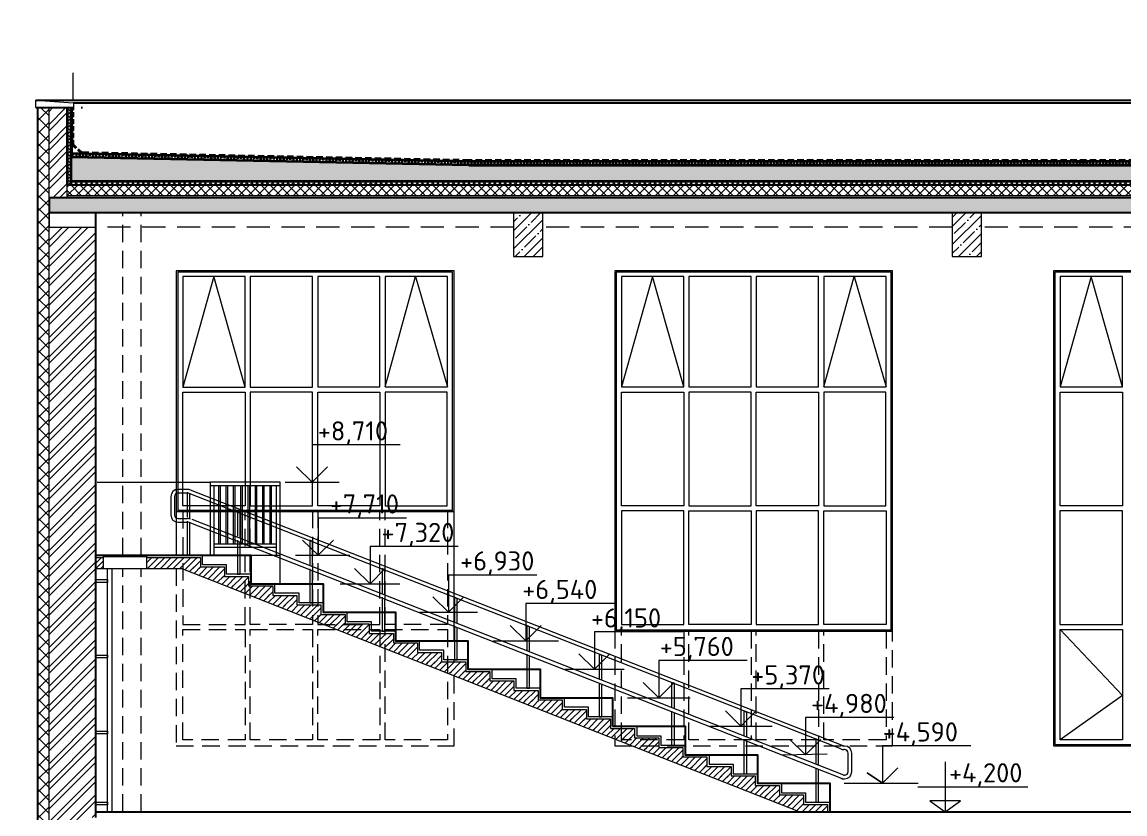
# Model space of a CAD drawing. Header units: millimetres. Extents: x -136099598 to 11807193, y 0 to 779331.
# Drawn here: x 440740 to 455826, y 292723 to 303562 of the extents above; entities that cross this region are included whole.
import ezdxf
from ezdxf import colors
from ezdxf.entities.mleader import LeaderData, LeaderLine
from ezdxf.math import Vec2, Vec3

# ---------------------------------------------------------------- set-up
doc = ezdxf.new("R2010")
doc.units = ezdxf.units.MM
doc.header["$MEASUREMENT"] = 0
for name, pattern in [('ADSK_Штрих_ш3 п1_5', [4.5, 3, -1.5]), ('CONTI', [0]), ('DASHED', [19.05, 12.7, -6.35]), ('HIDDEN2', [4.7625, 3.175, -1.5875])]:
    doc.linetypes.add(name, pattern=pattern)
doc.layers.get('0').update_dxf_attribs({"color": 250, "lineweight": 9})
for name, color, linetype, lineweight in [('24_Фасад_разрез_тонкая', 7, 'Continuous', 9), ('АР_Лестницы', 6, 'Continuous', 15), ('АР_Окна', 4, 'Continuous', 0), ('АР_Отметки', 250, 'Continuous', 15), ('СТЕНЫ кирпич ЛИДЕР', 250, 'Continuous', 15), ('Тонкая линия', 250, 'Continuous', 18), ('Фасад_тонкие', 7, 'Continuous', 5), ('Штриховка', 7, 'Continuous', 5), ('Штриховка в сечении', 7, 'Continuous', 18)]:
    doc.layers.add(name, color=color, linetype=linetype, lineweight=lineweight)
doc.layers.add('PDF _0', color=7, linetype='Continuous')
doc.styles.add('ISOCPEUR', font='isocpeur.ttf', dxfattribs={"width": 0.7})
doc.styles.add('PDF ISOCPEUR', font='isocpeur.ttf')
pattern_1 = [(45, (0, -0.65), (-123.743687, 123.743687), []), (45, (123.74, -0.65), (-123.743687, 123.743687), [218.75, -43.75, 0, -43.75])]

# ---------------------------------------------------------------- blocks, each defined once
blk = doc.blocks.new('_DotSmall')
at = {"color": 0, "linetype": 'ByBlock', "const_width": 0.5}
blk.add_lwpolyline([(-0.0625, 0, 1), (0.0625, 0, 1)], format="xyb", close=True, dxfattribs=at)
blk = doc.blocks.new('A$Cd8d14d9d')
at = {"ltscale": 150}
for p, q in [((0, 682), (0, 0)), ((-372, 341), (1132, 341)), ((-380, 0), (380, 0))]:
    blk.add_line(p, q, dxfattribs=at)
blk.add_lwpolyline([(0, 0), (210, 147), (-210, 147), (0, 0)], dxfattribs=at)
blk = doc.blocks.new('A$Ca056264d')
at = {"ltscale": 150}
for points in [[(19, 503), (19, 840), (-19, 857), (-19, 521)], [(-19, 466), (-19, 0), (19, 0), (19, 448)]]:
    blk.add_lwpolyline(points, dxfattribs=at)

msp = doc.modelspace()

# ---------------------------------------------------------------- hatches: boundary and pattern name
at = {"ltscale": 40, "true_color": 0x383e42}
h = msp.add_hatch(dxfattribs=at)
h.set_pattern_fill('ANSI32', color=250, scale=500, angle=360)
h.set_pattern_definition([(45, (0, -0.65), (-132.58252, 132.58252), []), (45, (88.39, -0.65), (-132.58252, 132.58252), [])])
h.paths.add_polyline_path([(441358.704, 302393.943), (441358.665, 301153.943), (441108.684, 301153.943), (441108.664, 300755.279), (441748.705, 300753.068), (441748.662, 292673.943), (441648.706, 292673.943), (441648.684, 292473.943), (441748.724, 292473.943), (441748.721, 288473.943), (441748.721, 288473.944), (441748.721, 288473.919), (441748.722, 288473.919), (441748.723, 288473.919), (441748.721, 288473.962), (441108.812, 288474.759), (441108.683, 302391.73)])
at = {"ltscale": 100, "transparency": 33554687}
h = msp.add_hatch(dxfattribs=at)
h.set_pattern_fill('ANSI35', color=0, scale=700)
h.set_pattern_definition(pattern_1)
h.paths.add_polyline_path([(489923.683, 301153.943), (441108.624, 301153.9), (441108.745, 300953.986), (453208.806, 300953.857), (453264.72, 300953.943), (489923.683, 300954.006)])
h = msp.add_hatch(dxfattribs=at)
h.set_pattern_fill('ANSI35', color=0, scale=700)
h.set_pattern_definition(pattern_1)
h.paths.add_polyline_path([(447862.992, 300953.964), (447464.377, 300953.921), (447463.879, 300353.986), (447463.819, 300353.943), (447663.684, 300353.943), (447864.726, 300353.943)])
h = msp.add_hatch(dxfattribs=at)
h.set_pattern_fill('ANSI35', color=0, scale=700)
h.set_pattern_definition(pattern_1)
h.paths.add_polyline_path([(453862.992, 300953.964), (453464.377, 300953.921), (453463.879, 300353.986), (453663.684, 300353.943), (453463.819, 300353.943), (453864.726, 300353.943)])
at = {"ltscale": 70, "transparency": 33554687}
h = msp.add_hatch(dxfattribs=at)
h.set_pattern_fill('ANSI31', color=0, scale=400)
h.paths.add_polyline_path([(441848.684, 296233.805), (441848.684, 296083.942), (441748.545, 296083.942), (441748.545, 296233.805)])
at = {"ltscale": 100, "transparency": 33554687}
h = msp.add_hatch(dxfattribs=at)
h.set_pattern_fill('ANSI31', color=0, scale=500)
h.paths.add_polyline_path([(443178.684, 296234.012), (443178.684, 296084.149), (442448.684, 296083.942), (442448.684, 296233.805)])
h = msp.add_hatch(dxfattribs=at)
h.set_pattern_fill('ANSI31', color=0, scale=500)
h.paths.add_polyline_path([(443508.684, 296104.011), (443508.684, 295954.149), (443251.457, 295955.683), (442898.383, 296103.804)])
h = msp.add_hatch(dxfattribs=at)
h.set_pattern_fill('ANSI31', color=0, scale=500)
h.paths.add_polyline_path([(443838.684, 295974.011), (443838.684, 295824.149), (443581.457, 295825.683), (443228.383, 295973.804)])
h = msp.add_hatch(dxfattribs=at)
h.set_pattern_fill('ANSI31', color=0, scale=500)
h.paths.add_polyline_path([(444168.684, 295844.011), (444168.684, 295694.149), (443911.457, 295695.683), (443558.383, 295843.804)])
h = msp.add_hatch(dxfattribs=at)
h.set_pattern_fill('ANSI31', color=0, scale=500)
h.paths.add_polyline_path([(444498.684, 295714.011), (444498.684, 295564.149), (444241.457, 295565.683), (443888.383, 295713.804)])
h = msp.add_hatch(dxfattribs=at)
h.set_pattern_fill('ANSI31', color=0, scale=500)
h.paths.add_polyline_path([(444828.684, 295584.011), (444828.684, 295434.149), (444571.457, 295435.683), (444218.383, 295583.804)])
h = msp.add_hatch(dxfattribs=at)
h.set_pattern_fill('ANSI31', color=0, scale=500)
h.paths.add_polyline_path([(445158.684, 295454.011), (445158.684, 295304.149), (444901.457, 295305.683), (444548.383, 295453.804)])
h = msp.add_hatch(dxfattribs=at)
h.set_pattern_fill('ANSI31', color=0, scale=500)
h.paths.add_polyline_path([(445488.684, 295324.011), (445488.684, 295174.149), (445231.457, 295175.682), (444878.383, 295323.804)])
h = msp.add_hatch(dxfattribs=at)
h.set_pattern_fill('ANSI31', color=0, scale=500)
h.paths.add_polyline_path([(445818.684, 295194.011), (445818.684, 295044.149), (445561.457, 295045.682), (445208.383, 295193.804)])
h = msp.add_hatch(dxfattribs=at)
h.set_pattern_fill('ANSI31', color=0, scale=500)
h.paths.add_polyline_path([(446148.684, 295064.011), (446148.684, 294914.149), (445891.457, 294915.682), (445538.383, 295063.804)])
h = msp.add_hatch(dxfattribs=at)
h.set_pattern_fill('ANSI31', color=0, scale=500)
h.paths.add_polyline_path([(446478.684, 294934.011), (446478.684, 294784.149), (446221.457, 294785.682), (445868.383, 294933.804)])
h = msp.add_hatch(dxfattribs=at)
h.set_pattern_fill('ANSI31', color=0, scale=500)
h.paths.add_polyline_path([(446808.684, 294804.011), (446808.684, 294654.149), (446551.457, 294655.682), (446198.383, 294803.804)])
h = msp.add_hatch(dxfattribs=at)
h.set_pattern_fill('ANSI31', color=0, scale=500)
h.paths.add_polyline_path([(447138.684, 294674.011), (447138.684, 294524.149), (446881.457, 294525.682), (446528.383, 294673.804)])
h = msp.add_hatch(dxfattribs=at)
h.set_pattern_fill('ANSI31', color=0, scale=500)
h.paths.add_polyline_path([(447468.684, 294544.011), (447468.684, 294394.149), (447211.457, 294395.682), (446858.383, 294543.804)])
h = msp.add_hatch(dxfattribs=at)
h.set_pattern_fill('ANSI31', color=0, scale=500)
h.paths.add_polyline_path([(447798.684, 294414.011), (447798.684, 294264.149), (447541.457, 294265.682), (447188.383, 294413.804)])
h = msp.add_hatch(dxfattribs=at)
h.set_pattern_fill('ANSI31', color=0, scale=500)
h.paths.add_polyline_path([(448128.684, 294284.011), (448128.684, 294134.149), (447871.457, 294135.682), (447518.383, 294283.804)])
h = msp.add_hatch(dxfattribs=at)
h.set_pattern_fill('ANSI31', color=0, scale=500)
h.paths.add_polyline_path([(448458.684, 294154.01), (448458.684, 294004.148), (448201.457, 294005.682), (447848.383, 294153.803)])
h = msp.add_hatch(dxfattribs=at)
h.set_pattern_fill('ANSI31', color=0, scale=500)
h.paths.add_polyline_path([(448788.684, 294024.01), (448788.684, 293874.148), (448531.457, 293875.682), (448178.383, 294023.803)])
h = msp.add_hatch(dxfattribs=at)
h.set_pattern_fill('ANSI31', color=0, scale=500)
h.paths.add_polyline_path([(449118.684, 293894.01), (449118.684, 293744.148), (448861.457, 293745.682), (448508.383, 293893.803)])
h = msp.add_hatch(dxfattribs=at)
h.set_pattern_fill('ANSI31', color=0, scale=500)
h.paths.add_polyline_path([(449448.684, 293764.286), (449448.684, 293614.424), (449191.457, 293615.958), (448838.383, 293764.079)])
h = msp.add_hatch(dxfattribs=at)
h.set_pattern_fill('ANSI31', color=0, scale=500)
h.paths.add_polyline_path([(449778.684, 293634.286), (449778.684, 293484.424), (449521.457, 293485.958), (449168.383, 293634.079)])
h = msp.add_hatch(dxfattribs=at)
h.set_pattern_fill('ANSI31', color=0, scale=500)
h.paths.add_polyline_path([(450108.684, 293504.286), (450108.684, 293354.424), (449851.457, 293355.958), (449498.383, 293504.079)])
h = msp.add_hatch(dxfattribs=at)
h.set_pattern_fill('ANSI31', color=0, scale=500)
h.paths.add_polyline_path([(450438.684, 293374.01), (450438.684, 293224.148), (450181.457, 293225.682), (449828.383, 293373.803)])
h = msp.add_hatch(dxfattribs=at)
h.set_pattern_fill('ANSI31', color=0, scale=500)
h.paths.add_polyline_path([(450768.684, 293244.01), (450768.684, 293094.148), (450511.457, 293095.682), (450158.383, 293243.803)])
h = msp.add_hatch(dxfattribs=at)
h.set_pattern_fill('ANSI31', color=0, scale=500)
h.paths.add_polyline_path([(451098.684, 293114.01), (451098.684, 292964.148), (450841.457, 292965.682), (450488.383, 293113.803)])
h = msp.add_hatch(dxfattribs=at)
h.set_pattern_fill('ANSI31', color=0, scale=500)
h.paths.add_polyline_path([(451428.684, 292984.197), (451428.684, 292834.334), (451171.457, 292835.868), (450818.383, 292983.99)])
h = msp.add_hatch(dxfattribs=at)
h.set_pattern_fill('ANSI31', color=0, scale=500)
h.paths.add_polyline_path([(451758.684, 292854.197), (451758.684, 292753.176), (451379.414, 292753.943), (451131.518, 292851.593)])
at = {"layer": 'Штриховка', "transparency": 33554636}
h = msp.add_hatch(dxfattribs=at)
h.set_pattern_fill('ANSI37', color=256, scale=1000)
h.set_pattern_definition([(45, (309188.25, -4385.11), (-88.388348, 88.388348), []), (135, (309188.25, -4385.11), (-88.388348, -88.388348), [])])
h.paths.add_polyline_path([(440958.686, 288852.444), (441108.684, 288852.318), (441108.686, 302393.88), (440958.686, 302394.005)])
h = msp.add_hatch(dxfattribs=at)
h.set_pattern_fill('ANSI37', color=256, scale=500)
h.set_pattern_definition([(45, (-48265.025, -130.99), (-44.194174, 44.194174), []), (135, (-48265.025, -130.99), (-44.194174, -44.194174), [])])
h.paths.add_polyline_path([(441408.684, 302393.943), (441408.726, 301333.992), (441358.726, 301333.992), (441358.684, 302393.943)])
h = msp.add_hatch(dxfattribs=at)
h.set_pattern_fill('ANSI37', color=256, scale=700)
h.set_pattern_definition([(45, (0.06, 29.4), (-61.871843, 61.871843), []), (135, (0.06, 29.4), (-61.871843, -61.871843), [])])
h.paths.add_polyline_path([(489673.71, 301334.045), (441358.665, 301333.953), (441358.703, 301184.028), (453108.87, 301183.9), (453134.993, 301183.985), (489673.71, 301185.037)])
h = msp.add_hatch(dxfattribs=at)
h.set_pattern_fill('ANSI37', color=256, scale=400)
h.set_pattern_definition([(45, (305750.395, 27.087), (-35.355339, 35.355339), []), (135, (305750.395, 27.087), (-35.355339, -35.355339), [])])
h.paths.add_polyline_path([(489623.71, 301385.96), (489623.71, 301334.004), (441408.684, 301333.943), (441408.684, 301386.001)])
at = {"layer": 'Штриховка в сечении', "transparency": 33554636}
h = msp.add_hatch(dxfattribs=at)
h.set_pattern_fill('GRAVEL', color=256, scale=200)
h.set_pattern_definition([(228.0127875, (144, 200), (-1600, -1800), [26.9072, -2663.81761]), (184.9697407, (126, 180), (2400, 200), [46.1736, -4571.18495]), (132.510447, (80, 176), (2000, -2200), [32.5576, -3223.20652]), (267.273689, (2, 126), (200, 4000), [42.0476, -4162.71161]), (292.8336542, (0, 84), (-1000, 2400), [41.231, -4081.874626]), (357.273689, (16, 46), (-4000, 200), [42.0476, -4162.71161]), (37.6942405, (58, 44), (-2600, -2000), [55.6058, -5504.96971]), (72.2553284, (102, 78), (1400, 4400), [52.4976, -5197.2643]), (121.4295656, (118, 128), (-1600, 2600), [42.19, -4176.81462]), (175.2363583, (96, 164), (2200, -200), [48.1664, -2360.152516]), (222.3974378, (48, 168), (-2400, -2200), [62.2896, -6166.675]), (138.814075, (200, 124), (-1400, 1200), [21.2602, -2104.76896]), (171.4692344, (184, 138), (2600, -400), [40.4474, -4004.30228]), (225, (144, 144), (-2e-14, -200), [28.2842, -254.55851]), (203.1985905, (130, 168), (1000, 400), [15.2316, -1507.92302]), (291.8014095, (116, 162), (-200, 600), [21.5406, -1055.49236]), (30.9637565, (124, 142), (600, 400), [34.9858, -1131.20458]), (161.565051, (154, 160), (400, -200), [25.2982, -607.15733]), (16.3895403, (0, 162), (2000, 600), [35.44, -3508.56903]), (70.346176, (34, 172), (-800, -2200), [29.7322, -2943.48155]), (293.1985905, (154, 200), (-400, 1000), [30.463, -1492.69162]), (343.6104597, (166, 172), (-2000, 600), [35.44, -3508.56903]), (339.443955, (0, 38), (-1000, 400), [34.176, -1674.62475]), (294.7751406, (32, 26), (-1000, 2200), [28.6356, -2834.92861]), (66.8014095, (156, 0), (400, 1000), [30.463, -1492.69162]), (17.3540246, (168, 28), (-2600, -800), [33.5262, -3319.08472]), (69.443955, (58, 0), (-400, -1000), [17.088, -1691.71275]), (101.3099325, (144, 0), (-200, 800), [10.198, -1009.6059]), (165.963757, (142, 10), (600, -200), [41.231, -783.390125]), (186.009006, (102, 20), (2000, 200), [38.21, -3782.784635]), (303.690068, (124, 124), (-200, 400), [28.8444, -692.265855]), (353.1572266, (140, 100), (3400, -400), [50.3588, -4985.512525]), (60.945396, (190, 94), (-800, -1400), [20.5912, -2038.53483]), (90, (200, 112), (-200, 200), [12, -188]), (120.2564372, (98, 26), (800, -1400), [27.7848, -2750.704]), (48.0127875, (84, 50), (1600, 1800), [53.8144, -2636.91041]), (0, (120, 90), (200, 200), [52, -148]), (325.3048465, (172, 90), (2000, -1400), [31.6228, -3130.65486]), (254.054604, (198, 72), (-200, -800), [29.1204, -1426.90158]), (207.6459754, (190, 44), (-3800, -2000), [47.413, -4693.894836]), (175.4260787, (148, 22), (-2600, 200), [50.1598, -4965.81468])])
h.paths.add_polyline_path([(477405.595, 301385.954), (489623.71, 301385.954), (489623.71, 301713.459), (477405.595, 301435.954), (469042.133, 301713.464), (465432.376, 301663.464), (461167.494, 301604.388), (446852.788, 301604.388), (441408.684, 301713.464), (441408.684, 301385.954)])

# ---------------------------------------------------------------- linework, layer by layer
at = {"ltscale": 150}
for p, q in [((440958.824, 288852.381), (440958.824, 302393.943)), ((441358.684, 301153.943), (441358.684, 302242.918))]:
    msp.add_line(p, q, dxfattribs=at)
at = {"lineweight": 35, "ltscale": 150}
for p, q in [((441358.684, 302393.943), (441358.684, 301334.045)), ((441408.684, 302393.943), (441408.684, 301334.045)), ((446852.788, 301604.388), (461975.647, 301604.388))]:
    msp.add_line(p, q, dxfattribs=at)
at = {"color": 1, "lineweight": 35, "ltscale": 150}
msp.add_line((446852.788, 301604.388), (441424.563, 301713.464), dxfattribs=at)
at = {"color": 6, "lineweight": 35, "ltscale": 150}
msp.add_line((455151.438, 301654.388), (455315.258, 301654.388), dxfattribs=at)
at = {"ltscale": 100}
for p, q in [((442824.971, 297066.122), (442824.971, 296816.122)), ((443003.146, 297116.122), (442874.971, 297116.122)), ((451939.792, 293612.505), (443023.979, 297111.576)), ((451971.866, 293653.528), (443044.811, 297157.029)), ((442874.971, 296766.122), (443003.146, 296766.122)), ((451982.054, 293253.528), (443066.535, 296752.482)), ((451962.569, 293203.528), (443023.979, 296711.576)), ((451990.545, 293653.412), (451981.458, 293653.412)), ((452090.545, 293303.412), (452090.545, 293553.412)), ((451981.458, 293203.412), (451990.545, 293203.412)), ((451990.545, 293253.412), (451982.348, 293253.412))]:
    msp.add_line(p, q, dxfattribs=at)
at = {"ltscale": 150}
for points in [[(441433.67, 302868.977), (441433.67, 302493.878)], [(441424.562, 302393.943), (441424.562, 301713.464)], [(451636.046, 293387.282), (451636.046, 293732.272), (451598.011, 293749.721), (451598.011, 293404.731)], [(451598.011, 293349.721), (451598.011, 292884.022), (451636.046, 292884.022), (451636.046, 293331.99)]]:
    msp.add_lwpolyline(points, dxfattribs=at)
for points in [[(440948.622, 288283.939), (441108.684, 288293.782), (441108.684, 302393.943), (440948.684, 302393.943)], [(441748.684, 300953.943), (441108.684, 300953.943), (441108.684, 300754.174), (441748.684, 300754.174)], [(441748.684, 295931.468), (441908.592, 295931.468), (441908.592, 295893.325), (441748.684, 295893.325)], [(441748.684, 294897.221), (441908.592, 294897.221), (441908.592, 294859.078), (441748.684, 294859.078)], [(441748.684, 293858.773), (441908.592, 293858.773), (441908.592, 293820.63), (441748.684, 293820.63)], [(441748.684, 292885.178), (441908.592, 292885.178), (441908.592, 292847.035), (441748.684, 292847.035)]]:
    msp.add_lwpolyline(points, close=True, dxfattribs=at)
at = {"linetype": 'ADSK_Штрих_ш3 п1_5', "ltscale": 10}
msp.add_lwpolyline([(489611.379, 301738.452), (477405.726, 301460.963), (469042.375, 301738.47), (461167.32, 301629.388), (446853.039, 301629.388), (441425.064, 301738.459)], dxfattribs=at)
at = {"color": 5, "lineweight": 35, "ltscale": 150}
for points in [[(489610.81, 301763.446), (477405.856, 301485.973), (469042.616, 301763.476), (461167.147, 301654.388), (446853.29, 301654.388), (441425.566, 301763.454)], [(489611.947, 301713.459), (477405.595, 301435.954), (469042.133, 301713.464), (461167.494, 301604.388), (461167.494, 301604.388), (446852.788, 301604.388), (441424.562, 301713.464)]]:
    msp.add_lwpolyline(points, dxfattribs=at)
at = {"color": 250, "lineweight": 35, "ltscale": 150, "true_color": 0x383e42}
msp.add_lwpolyline([(477405.595, 301385.954), (489623.71, 301385.954), (489623.71, 301713.459), (477405.595, 301435.954), (469042.133, 301713.464), (465432.376, 301663.464), (461167.494, 301604.388), (446852.788, 301604.388), (441408.684, 301713.464), (441408.684, 301385.954), (477405.595, 301385.954)], dxfattribs=at)
at = {"ltscale": 100}
for points in [[(447463.819, 300353.943), (447863.55, 300353.943), (447863.55, 300953.943), (447463.819, 300953.943)], [(453463.819, 300353.943), (453863.55, 300353.943), (453863.55, 300953.943), (453463.819, 300953.943)]]:
    msp.add_lwpolyline(points, close=True, dxfattribs=at)
msp.add_lwpolyline([(441765.055, 297263.943), (443318.684, 297263.943)], dxfattribs=at)
for points in [[(443003.146, 297166.122), (442874.971, 297166.122, 0.414213562), (442774.971, 297066.122), (442774.971, 296816.122, 0.414213562), (442874.971, 296716.122), (443003.146, 296716.122)], [(451990.545, 293253.412, 0.414213562), (452040.545, 293303.412), (452040.545, 293553.412, 0.414213562), (451990.545, 293603.412), (451981.458, 293603.412)]]:
    msp.add_lwpolyline(points, format="xyb", dxfattribs=at)
at = {"ltscale": 150, "elevation": -1251.826}
for points in [[(443035.887, 296767.294), (443035.887, 297105.478), (442997.852, 297122.926), (442997.852, 296784.742)], [(442997.852, 296729.732), (442997.852, 296264.033), (443035.887, 296264.033), (443035.887, 296712.001)]]:
    msp.add_lwpolyline(points, dxfattribs=at)
at = {"color": 0, "ltscale": 70, "transparency": 33554687}
msp.add_lwpolyline([(448818.684, 293923.803), (448818.684, 294053.804), (448488.684, 294053.804), (448488.684, 294183.804), (448158.684, 294183.804), (448158.684, 294313.804), (447828.684, 294313.804), (447828.684, 294443.804), (447498.684, 294443.804), (447498.684, 294573.804), (447168.684, 294573.804), (447168.684, 294703.804), (446838.684, 294703.942), (446838.684, 294833.942), (446508.684, 294833.804), (446508.684, 294963.804), (446178.684, 294963.804), (446178.684, 295093.804), (445848.684, 295093.804), (445848.684, 295223.943), (445518.684, 295223.943), (445518.684, 295353.943), (445188.684, 295353.943), (445188.684, 295483.943), (444858.684, 295483.943), (444858.684, 295613.943), (444528.684, 295613.943), (444528.684, 295743.943), (444198.684, 295743.943), (444198.684, 295873.943), (443868.684, 295873.943), (443868.684, 296003.943), (443538.684, 296003.943), (443538.684, 296133.943), (443208.684, 296133.943), (443208.684, 296263.943), (442968.684, 296263.943), (442968.702, 296263.943), (441765.055, 296263.943)], dxfattribs=at)
at = {"ltscale": 150, "elevation": -6756.723}
for points in [[(441848.684, 296083.942), (442448.684, 296083.942), (442448.684, 296264.08), (441848.684, 296264.08)], [(441848.684, 296245.084), (442448.684, 296245.084), (442448.684, 296263.943), (441848.684, 296263.943)]]:
    msp.add_lwpolyline(points, close=True, dxfattribs=at)
msp.add_lwpolyline([(441908.592, 296083.942), (441966.364, 296083.942), (441966.364, 292753.943), (441908.592, 292753.943)], close=True)
at = {"ltscale": 100}
for centre, radius, start, end in [((442874.971, 297066.122), 50, 90, 180), ((443003.146, 297066.122), 100, 65.3764352, 90), ((443003.146, 297066.122), 50, 65.3764352, 90), ((442874.971, 296816.122), 50, 180, 270), ((443003.146, 296666.122), 100, 65.3764352, 90), ((443003.146, 296666.122), 50, 65.3764352, 90), ((451981.458, 293703.412), 100, 245.3764352, 270), ((451981.458, 293703.412), 50, 245.3764352, 270), ((451990.545, 293553.412), 100, 0, 90), ((451990.545, 293303.412), 100, 270, 0), ((451981.458, 293303.412), 100, 245.3764352, 270), ((451991.875, 293303.321), 50, 245.3764352, 270)]:
    msp.add_arc(centre, radius, start, end, dxfattribs=at)
at = {"layer": '24_Фасад_разрез_тонкая', "linetype": 'DASHED', "lineweight": 30, "ltscale": 5}
for points in [[(441548.453, 301769.987), (441431.906, 301874.965), (441431.927, 302391.763)], [(441556.46, 301777.828), (441439.375, 301885.207), (441439.396, 302391.763)]]:
    msp.add_lwpolyline(points, dxfattribs=at)
at = {"layer": '24_Фасад_разрез_тонкая', "linetype": 'DASHED', "lineweight": 30, "ltscale": 7}
for points in [[(489447.782, 301776.744), (477405.945, 301502.979), (469042.78, 301780.48), (461167.03, 301671.388), (446853.461, 301671.388), (441539.991, 301778.159)], [(489438.775, 301768.537), (477405.903, 301494.976), (469042.703, 301772.478), (461167.085, 301663.388), (446853.38, 301663.388), (441548.453, 301769.987)]]:
    msp.add_lwpolyline(points, dxfattribs=at)
at = {"layer": '24_Фасад_разрез_тонкая', "lineweight": 9}
for points in [[(489623.71, 301385.954), (441408.684, 301385.954)], [(441489.469, 301386.001), (441489.433, 301386.001)], [(489673.71, 301185.037), (441358.684, 301184.026)]]:
    msp.add_lwpolyline(points, dxfattribs=at)
at = {"layer": 'PDF _0', "lineweight": 0}
for points, elevation in [([(445914.12, 297773.891), (444708.195, 297773.891), (444708.195, 297263.943), (444494.834, 297472.859), (444708.195, 297263.943), (444917.112, 297472.859)], -959.702), ([(445914.12, 297773.891), (444708.195, 297773.891), (444708.195, 297263.943), (444494.834, 297472.859), (444708.195, 297263.943), (444917.112, 297472.859)], -959.702), ([(445997.267, 296773.92), (444791.342, 296773.92), (444791.342, 296263.972), (444577.981, 296472.888), (444791.342, 296263.972), (445000.259, 296472.888)], -1900), ([(446705.636, 296384.058), (445499.711, 296384.058), (445499.711, 295874.109), (445286.35, 296083.026), (445499.711, 295874.109), (445708.628, 296083.026)], -1900), ([(447780.021, 295993.919), (446574.096, 295993.919), (446574.096, 295483.971), (446360.734, 295692.887), (446574.096, 295483.971), (446783.012, 295692.887)], -1900), ([(448837.208, 295603.919), (447631.283, 295603.919), (447631.283, 295093.971), (447417.921, 295302.887), (447631.283, 295093.971), (447840.199, 295302.887)], -1900), ([(449776.275, 295213.919), (448570.35, 295213.919), (448570.35, 294703.971), (448356.989, 294912.887), (448570.35, 294703.971), (448779.267, 294912.887)], -1900), ([(450656.402, 294823.919), (449450.477, 294823.919), (449450.477, 294313.97), (449237.116, 294522.887), (449450.477, 294313.97), (449659.394, 294522.887)], -1900)]:
    msp.add_lwpolyline(points, dxfattribs=dict(at, elevation=elevation))
for points in [[(451779.178, 294433.89), (450573.253, 294433.89), (450573.253, 293923.941), (450359.892, 294132.858), (450573.253, 293923.941), (450782.17, 294132.858)], [(452663.728, 294043.89), (451457.804, 294043.89), (451457.804, 293533.941), (451244.442, 293742.858), (451457.804, 293533.941), (451666.72, 293742.858)], [(453717.667, 293653.889), (452511.742, 293653.889), (452511.742, 293143.941), (452298.381, 293287.858), (452511.742, 293143.941), (452720.659, 293352.858)]]:
    msp.add_lwpolyline(points, dxfattribs=at)
at = {"layer": 'АР_Лестницы', "color": 18, "linetype": 'HIDDEN2', "ltscale": 75, "true_color": 0x000000}
for p, q in [((442118.684, 296263.943), (442118.684, 300953.943)), ((442368.684, 296263.943), (442368.684, 300953.943)), ((442118.684, 292753.943), (442118.684, 296083.942)), ((442368.684, 292753.943), (442368.684, 296083.942))]:
    msp.add_line(p, q, dxfattribs=at)
at = {"layer": 'АР_Лестницы', "color": 3, "linetype": 'HIDDEN2', "ltscale": 100}
for p, q in [((447463.819, 300754.178), (441748.684, 300754.174)), ((453463.819, 300754.183), (447863.55, 300754.179)), ((459463.819, 300754.188), (453863.55, 300754.183))]:
    msp.add_line(p, q, dxfattribs=at)
at = {"layer": 'АР_Лестницы', "color": 18, "linetype": 'CONTI', "ltscale": 10, "true_color": 0x000000}
for p, q in [((441748.684, 296083.942, -7261.055), (441848.684, 296083.942, -6756.723)), ((442448.684, 296083.942, -6756.723), (442925.856, 296083.942, -1324.199)), ((442925.856, 296083.942, 2028.475), (451379.414, 292753.943, 81.595))]:
    msp.add_line(p, q, dxfattribs=at)
for points in [[(446648.546, 295093.942), (446648.546, 296861.697), (442848.546, 296861.697), (442848.546, 296263.943)], [(446148.684, 294933.804), (446478.684, 294933.804), (446478.684, 294803.804), (446808.684, 294803.941), (446808.684, 294673.941), (447138.684, 294673.804), (447138.684, 294543.804), (447468.684, 294543.804), (447468.684, 294413.804), (447798.684, 294413.804), (447798.684, 294283.804), (448128.684, 294283.804), (448128.684, 294153.803), (448458.684, 294153.803), (448458.684, 294023.803), (448788.684, 294023.803), (448788.684, 293893.803), (449118.684, 293893.803), (449118.684, 293793.803)], [(448818.684, 293923.803), (449148.684, 293923.803), (449148.684, 293793.803), (449478.684, 293794.079), (449478.684, 293664.079), (449808.684, 293664.079), (449808.684, 293534.079), (450138.684, 293533.803), (450138.684, 293403.803), (450468.684, 293403.803), (450468.684, 293273.803), (450798.684, 293274.079), (450798.684, 293144.079), (451128.684, 293143.927), (451128.684, 293013.927), (451458.684, 293013.99), (451458.684, 292883.99), (451788.684, 292884.079), (451788.684, 292754.079), (451788.684, 292754.079), (451788.684, 292754.079)], [(448818.684, 293893.803), (449118.684, 293893.803), (449118.684, 293763.803), (449448.684, 293764.079), (449448.684, 293634.079), (449778.684, 293634.079), (449778.684, 293504.079), (450108.684, 293503.803), (450108.684, 293373.803), (450438.684, 293373.803), (450438.684, 293243.803), (450768.684, 293244.079), (450768.684, 293114.079), (451098.684, 293113.927), (451098.684, 292983.927), (451428.684, 292983.99), (451428.684, 292853.99), (451758.684, 292854.079), (451758.684, 292754.079)]]:
    msp.add_lwpolyline(points, dxfattribs=at)
at = {"layer": 'АР_Лестницы', "color": 18, "linetype": 'HIDDEN2', "ltscale": 75, "true_color": 0x000000}
for points in [[(443791.046, 296871.554), (442937.303, 296870.086), (442937.303, 295314.714), (443791.046, 295316.183)], [(444713.546, 296871.554), (444713.546, 295316.183), (443861.046, 295316.183), (443861.046, 296871.554)], [(444783.546, 296871.554), (444783.546, 295316.183), (445636.046, 295316.183), (445636.046, 296871.554)], [(445706.046, 296871.554), (446558.546, 296871.554), (446558.546, 295316.183), (445706.046, 295316.183)], [(443791.046, 293735.812), (442938.546, 293735.812), (442938.546, 295246.183), (443791.046, 295246.183)], [(443861.046, 295246.183), (444713.546, 295246.183), (444713.546, 293735.812), (443861.046, 293735.812)], [(444783.546, 295246.183), (445636.046, 295246.183), (445636.046, 293735.812), (444783.546, 293735.812)], [(445706.046, 295246.183), (446558.546, 295246.183), (446558.546, 293735.812), (445706.046, 293735.812)]]:
    msp.add_lwpolyline(points, close=True, dxfattribs=at)
at = {"layer": 'АР_Лестницы', "color": 18, "linetype": 'CONTI', "ltscale": 10, "true_color": 0x000000, "elevation": 1900}
for points in [[(441748.684, 296233.805), (441848.684, 296233.805)], [(442448.684, 296233.805), (443178.684, 296233.805), (443178.684, 296103.804), (443508.684, 296103.804), (443508.684, 295973.804), (443838.684, 295973.804), (443838.684, 295843.804), (444168.684, 295843.804), (444168.684, 295713.804), (444498.684, 295713.804), (444498.684, 295583.804), (444828.684, 295583.804), (444828.684, 295453.804), (445158.684, 295453.804), (445158.684, 295323.804), (445488.684, 295323.804), (445488.684, 295193.804), (445818.684, 295193.804), (445818.684, 295063.665), (446148.684, 295063.665), (446148.684, 294934.917)]]:
    msp.add_lwpolyline(points, dxfattribs=at)
at = {"layer": 'АР_Лестницы', "color": 18, "linetype": 'HIDDEN2', "ltscale": 75, "true_color": 0x000000}
for points in [[(442848.546, 296083.942), (442848.546, 293655.954), (446648.546, 293655.954), (446648.546, 294617.512)], [(446648.546, 294803.875), (446648.546, 294833.862)]]:
    msp.add_lwpolyline(points, dxfattribs=at)
at = {"layer": 'АР_Лестницы', "color": 18, "linetype": 'HIDDEN2', "ltscale": 75, "true_color": 0x000000, "elevation": -0.234}
for points in [[(448848.546, 293655.954), (452648.546, 293655.954), (452648.546, 295224.654), (448848.546, 295224.654)], [(449791.046, 293735.954), (448938.546, 293735.954), (448938.546, 295224.654), (449791.046, 295224.654)], [(449861.046, 295224.654), (450713.546, 295224.654), (450713.546, 293735.954), (449861.046, 293735.954)], [(450783.546, 295224.654), (451636.046, 295224.654), (451636.046, 293735.954), (450783.546, 293735.954)], [(451706.046, 295224.654), (452558.546, 295224.654), (452558.546, 293735.954), (451706.046, 293735.954)]]:
    msp.add_lwpolyline(points, close=True, dxfattribs=at)
at = {"layer": 'АР_Окна', "ltscale": 150}
for points in [[(446648.546, 300155.954), (442848.546, 300155.954), (442848.546, 296861.697), (446648.546, 296861.697)], [(446628.546, 300137.439), (442868.546, 300137.439), (442868.546, 296881.697), (446628.546, 296881.697)], [(442938.546, 298566.925), (443791.046, 298566.925), (443791.046, 300077.297), (442938.546, 300077.297)], [(443861.046, 298566.925), (444713.546, 298566.925), (444713.546, 300077.297), (443861.046, 300077.297)], [(444783.546, 298567.068), (445636.046, 298567.068), (445636.046, 300077.439), (444783.546, 300077.439)], [(445706.046, 298567.068), (446558.546, 298567.068), (446558.546, 300077.439), (445706.046, 300077.439)], [(443791.046, 296941.554), (442938.546, 296941.554), (442938.546, 298496.925), (443791.046, 298496.925)], [(444713.546, 296941.554), (444713.546, 298496.925), (443861.046, 298496.925), (443861.046, 296941.554)], [(444783.546, 296941.697), (444783.546, 298497.068), (445636.046, 298497.068), (445636.046, 296941.697)], [(445706.046, 296941.697), (446556.31, 296941.697), (446556.31, 298497.068), (445706.046, 298497.068)]]:
    msp.add_lwpolyline(points, close=True, dxfattribs=at)
for points in [[(443791.046, 298566.925), (443364.796, 300077.297), (442938.546, 298566.925)], [(445706.046, 298567.068), (446122.296, 300077.439), (446558.546, 298567.068)]]:
    msp.add_lwpolyline(points, dxfattribs=at)
at = {"layer": 'АР_Окна', "ltscale": 150, "elevation": -0.234}
for points in [[(452648.546, 300155.954), (448848.546, 300155.954), (448848.546, 295224.654), (452648.546, 295224.654)], [(452628.546, 300137.439), (448868.546, 300137.439), (448868.546, 295244.654), (452628.546, 295244.654)], [(448938.546, 298567.068), (449791.046, 298567.068), (449791.046, 300077.439), (448938.546, 300077.439)], [(449861.046, 298567.068), (450713.546, 298567.068), (450713.546, 300077.439), (449861.046, 300077.439)], [(450783.546, 298567.068), (451636.046, 298567.068), (451636.046, 300077.439), (450783.546, 300077.439)], [(451706.046, 298567.068), (452558.546, 298567.068), (452558.546, 300077.439), (451706.046, 300077.439)], [(458648.546, 300155.954), (454848.546, 300155.954), (454848.546, 293655.954), (458648.546, 293655.954)], [(458628.546, 300137.439), (454868.546, 300137.439), (454868.546, 293675.954), (458628.546, 293675.954)], [(454938.546, 298567.068), (455791.046, 298567.068), (455791.046, 300077.439), (454938.546, 300077.439)], [(449791.046, 296941.697), (448938.546, 296941.697), (448938.546, 298497.068), (449791.046, 298497.068)], [(450713.546, 296941.697), (450713.546, 298497.068), (449861.046, 298497.068), (449861.046, 296941.697)], [(450783.546, 296941.697), (450783.546, 298497.068), (451636.046, 298497.068), (451636.046, 296941.697)], [(451706.046, 296941.697), (452556.31, 296941.697), (452556.31, 298497.068), (451706.046, 298497.068)], [(455791.046, 296941.697), (454938.546, 296941.697), (454938.546, 298497.068), (455791.046, 298497.068)], [(449791.046, 296871.697), (448937.303, 296870.228), (448937.303, 295314.857), (449791.046, 295316.326)], [(450713.546, 296871.697), (450713.546, 295316.326), (449861.046, 295316.326), (449861.046, 296871.697)], [(450783.546, 296871.697), (450783.546, 295316.326), (451636.046, 295316.326), (451636.046, 296871.697)], [(451706.046, 296871.697), (452558.546, 296871.697), (452558.546, 295316.326), (451706.046, 295316.326)], [(455791.046, 296871.697), (454937.303, 296870.228), (454937.303, 295314.857), (455791.046, 295316.326)], [(455791.046, 293735.954), (454938.546, 293735.954), (454938.546, 295246.326), (455791.046, 295246.326)]]:
    msp.add_lwpolyline(points, close=True, dxfattribs=at)
for points in [[(449791.046, 298567.068), (449364.796, 300077.439), (448938.546, 298567.068)], [(449791.046, 298567.068), (449364.796, 300077.439), (448938.546, 298567.068)], [(451706.046, 298567.068), (452122.296, 300077.439), (452558.546, 298567.068)], [(455791.046, 298567.068), (455364.796, 300077.439), (454938.546, 298567.068)], [(454938.546, 295246.326), (455791.046, 294343.658), (454938.546, 293735.954)]]:
    msp.add_lwpolyline(points, dxfattribs=at)
at = {"layer": 'АР_Отметки', "color": 18, "true_color": 0x000000}
for p, q in [((447745.446, 300953.943, -40), (446860.191, 300953.943, -40)), ((444338.609, 297263.943, -959.702), (445077.782, 297263.943, -959.702)), ((444482.132, 296263.972, -1900), (445221.305, 296263.972, -1900)), ((445092.933, 295874.109, -1900), (445906.489, 295874.109, -1900)), ((446177.54, 295483.971, -1900), (446970.652, 295483.971, -1900)), ((447185.141, 295093.971, -1900), (448077.424, 295093.971, -1900)), ((448163.276, 294703.971, -1900), (448977.424, 294703.971, -1900)), ((449023.53, 294313.97, -1900), (449877.424, 294313.97, -1900)), ((450146.744, 293923.941), (450999.762, 293923.941)), ((451134.833, 293533.941), (451750.971, 293544.712)), ((451984.538, 293143.941), (452996.27, 293143.941))]:
    msp.add_line(p, q, dxfattribs=at)
at = {"layer": 'СТЕНЫ кирпич ЛИДЕР', "lineweight": 25, "ltscale": 100}
for p, q in [((440928.532, 302493.878), (490103.838, 302493.878)), ((440928.532, 302393.943), (441447.108, 302393.943)), ((441439.753, 302454.734), (489262.316, 302454.734)), ((441550.605, 302393.943), (441567.24, 302393.943)), ((441358.684, 301334.045), (489673.71, 301334.045)), ((441748.684, 300953.943), (465843.563, 300953.943)), ((441748.684, 292753.943), (465463.686, 292752.989))]:
    msp.add_line(p, q, dxfattribs=at)
msp.add_lwpolyline([(441108.684, 300953.943), (489923.683, 300954.006), (489923.683, 301153.943), (441108.684, 301153.943)], close=True, dxfattribs=at)
for points in [[(441748.683, 292673.943), (441748.684, 300953.943)], [(448818.684, 293923.941), (449808.684, 293923.941), (449808.684, 293534.079), (450798.684, 293533.941), (450798.684, 293144.079), (451788.684, 293143.941), (451788.684, 292754.079)]]:
    msp.add_lwpolyline(points, dxfattribs=at)
at = {"layer": 'СТЕНЫ кирпич ЛИДЕР', "lineweight": 25, "ltscale": 100, "elevation": -1900}
msp.add_lwpolyline([(441748.684, 296264.08), (442968.684, 296264.08), (442968.684, 296264.08), (443868.684, 296264.08), (443868.684, 295874.08), (444858.684, 295874.08), (444858.684, 295484.08), (445848.684, 295483.942), (445848.684, 295093.942), (446838.684, 295093.942), (446838.684, 294703.942), (447828.684, 294703.942), (447828.684, 294313.941), (448818.684, 294313.941), (448818.684, 293923.941)], dxfattribs=at)
at = {"layer": 'Тонкая линия', "ltscale": 100}
for p, q in [((444268.684, 297263.943), (443318.684, 297263.943)), ((443318.684, 296263.943, -1557.377), (443318.684, 297263.943)), ((444268.684, 297213.943), (443318.684, 297213.943)), ((443368.684, 296263.943, -1557.377), (443368.684, 297213.943)), ((444218.684, 296263.943), (444218.684, 297213.943)), ((444268.684, 296263.943), (444268.684, 297263.943)), ((441765.055, 296264.124, -2503.653), (444268.684, 296263.943)), ((444268.684, 295873.943, -950), (444268.684, 296263.943))]:
    msp.add_line(p, q, dxfattribs=at)
at = {"layer": 'Тонкая линия', "lineweight": 0, "ltscale": 100}
for p, q in [((443433.547, 296413.943), (443433.547, 297213.943)), ((443449.547, 297213.943), (443449.547, 296413.943)), ((443533.547, 296413.943), (443533.547, 297213.943)), ((443549.547, 297213.943), (443549.547, 296413.943)), ((443633.109, 296413.943), (443633.109, 297213.943)), ((443649.109, 297213.943), (443649.109, 296413.943)), ((443733.109, 296413.943), (443733.109, 297213.943)), ((443749.109, 297213.943), (443749.109, 296413.943)), ((443833.109, 296413.943), (443833.109, 297213.943)), ((443849.109, 297213.943), (443849.109, 296413.943)), ((443932.671, 296413.943), (443932.671, 297213.943)), ((443948.671, 297213.943), (443948.671, 296413.943)), ((444032.671, 296413.943), (444032.671, 297213.943)), ((444048.671, 297213.943), (444048.671, 296413.943)), ((444132.671, 296413.943), (444132.671, 297213.943)), ((444148.671, 297213.943), (444148.671, 296413.943)), ((444218.684, 296413.943), (443371.58, 296413.943)), ((443371.58, 296375.943), (444218.684, 296375.943))]:
    msp.add_line(p, q, dxfattribs=at)
at = {"layer": 'Фасад_тонкие'}
for p, q in [((440928.532, 302493.878), (441439.753, 302454.734)), ((440928.532, 302393.943), (440928.532, 302493.878)), ((441447.108, 302391.899), (441447.108, 302454.734))]:
    msp.add_line(p, q, dxfattribs=at)

# ---------------------------------------------------------------- block references
at = {"ltscale": 150}
for name, p in [('A$Ca056264d', (443703.684, 296003.942)), ('A$Ca056264d', (444693.684, 295613.942)), ('A$Ca056264d', (445683.684, 295223.942)), ('A$Ca056264d', (446673.684, 294833.941)), ('A$Ca056264d', (447663.684, 294443.803)), ('A$Ca056264d', (448653.684, 294053.803)), ('A$Ca056264d', (449643.684, 293664.079)), ('A$Ca056264d', (450633.684, 293273.941)), ('A$Cd8d14d9d', (453364.932, 292753.943))]:
    msp.add_blockref(name, p, dxfattribs=at)

# ---------------------------------------------------------------- texts
at = {"layer": 'PDF _0', "lineweight": 0, "char_height": 262.4934, "attachment_point": 7, "style": 'PDF ISOCPEUR'}
for s, insert in [('+8,710', (444784.74, 297773.891, -959.702)), ('+8,710', (444784.74, 297773.891, -959.702)), ('+7,710', (444948.649, 296773.92, -1900)), ('+7,320', (445657.018, 296384.058, -1900)), ('+6,930', (446731.403, 295993.919, -1900)), ('+6,540', (447581.817, 295603.919, -1900)), ('+6,150', (448520.885, 295213.919, -1900)), ('+5,760', (449462.708, 294823.919, -1900)), ('+5,370', (450714.957, 294433.89)), ('+4,980', (451531.544, 294043.89)), ('+4,590', (452511.742, 293653.889)), ('+4,200', (453419.071, 293094.859))]:
    msp.add_mtext(s, dxfattribs=dict(at, insert=insert))

# ---------------------------------------------------------------- leaders
at = {"layer": 'АР_Отметки'}
ml = msp.add_multileader_mtext('Standard', dxfattribs=at)
ml.set_content('Л.2', color=256, style='ISOCPEUR')
ml.set_leader_properties(color=256, linetype='Continuous', lineweight=-1)
ml.set_arrow_properties(name='DOTSMALL')
ml.build(insert=Vec2(0, 0))
ml.multileader.update_dxf_attribs({"has_text_frame": 1, "text_left_attachment_type": 4, "text_right_attachment_type": 4, "dogleg_length": 100, "arrow_head_size": 280.8})
ctx = ml.context
ctx.base_point, ctx.char_height, ctx.arrow_head_size, ctx.landing_gap_size, ctx.plane_origin = Vec3(757009.836, 304935.888), 390, 280.8, 78, Vec3(796377.867, 286803.821)
ctx.left_attachment, ctx.right_attachment = 4, 4
notes = []
notes.append((ctx, [(0, (0, 0, 0), (0, 0), (1, 0), 1, [])]))
ctx.mtext.insert, ctx.mtext.width, ctx.mtext.line_spacing_style, ctx.mtext.flow_direction = Vec3(757087.836, 305455.888), 1330.20737, 2, 5
ml = msp.add_multileader_mtext('Standard', dxfattribs=at)
ml.set_content('Л.1', color=256, style='ISOCPEUR')
ml.set_leader_properties(color=256, linetype='Continuous', lineweight=-1)
ml.set_arrow_properties(name='DOTSMALL')
ml.build(insert=Vec2(0, 0))
ml.multileader.update_dxf_attribs({"has_text_frame": 1, "text_left_attachment_type": 4, "text_right_attachment_type": 4, "dogleg_length": 100, "arrow_head_size": 280.8})
ctx = ml.context
ctx.base_point, ctx.char_height, ctx.arrow_head_size, ctx.landing_gap_size, ctx.plane_origin = Vec3(677591.785, 304641.689), 390, 280.8, 78, Vec3(716959.816, 286509.623)
ctx.left_attachment, ctx.right_attachment = 4, 4
notes.append((ctx, [(0, (0, 0, 0), (0, 0), (1, 0), 1, [])]))
ctx.mtext.insert, ctx.mtext.width, ctx.mtext.line_spacing_style, ctx.mtext.flow_direction = Vec3(677669.785, 305161.689), 1330.20737, 2, 5
ml = msp.add_multileader_mtext('Standard', dxfattribs=at)
ml.set_content('Л.4', color=256, style='ISOCPEUR')
ml.set_leader_properties(color=256, linetype='Continuous', lineweight=-1)
ml.set_arrow_properties(name='DOTSMALL')
ml.build(insert=Vec2(0, 0))
ml.multileader.update_dxf_attribs({"has_text_frame": 1, "text_left_attachment_type": 4, "text_right_attachment_type": 4, "dogleg_length": 100, "arrow_head_size": 280.8})
ctx = ml.context
ctx.base_point, ctx.char_height, ctx.arrow_head_size, ctx.landing_gap_size, ctx.plane_origin = Vec3(626495.867, 302619.898), 390, 280.8, 78, Vec3(665863.898, 284487.832)
ctx.left_attachment, ctx.right_attachment = 4, 4
notes.append((ctx, [(0, (0, 0, 0), (0, 0), (1, 0), 1, [])]))
ctx.mtext.insert, ctx.mtext.width, ctx.mtext.line_spacing_style, ctx.mtext.flow_direction = Vec3(626573.867, 303139.898), 1330.20737, 2, 5
ml = msp.add_multileader_mtext('Standard', dxfattribs=at)
ml.set_content('Л.5', color=256, style='ISOCPEUR')
ml.set_leader_properties(color=256, linetype='Continuous', lineweight=-1)
ml.set_arrow_properties(name='DOTSMALL')
ml.build(insert=Vec2(0, 0))
ml.multileader.update_dxf_attribs({"has_text_frame": 1, "text_left_attachment_type": 4, "text_right_attachment_type": 4, "dogleg_length": 100, "arrow_head_size": 216})
ctx = ml.context
ctx.base_point, ctx.char_height, ctx.arrow_head_size, ctx.landing_gap_size, ctx.plane_origin = Vec3(611665.452, 298615.244), 300, 216, 60, Vec3(641948.553, 284667.5)
ctx.left_attachment, ctx.right_attachment = 4, 4
notes.append((ctx, [(0, (0, 0, 0), (0, 0), (1, 0), 1, [])]))
ctx.mtext.insert, ctx.mtext.width, ctx.mtext.line_spacing_style, ctx.mtext.flow_direction = Vec3(611725.452, 299015.244), 1023.23644, 2, 5
ml = msp.add_multileader_mtext('Standard', dxfattribs=at)
ml.set_content('Л.3', color=256, style='ISOCPEUR')
ml.set_leader_properties(color=256, linetype='Continuous', lineweight=-1)
ml.set_arrow_properties(name='DOTSMALL')
ml.build(insert=Vec2(0, 0))
ml.multileader.update_dxf_attribs({"has_text_frame": 1, "text_left_attachment_type": 4, "text_right_attachment_type": 4, "dogleg_length": 100, "arrow_head_size": 280.8})
ctx = ml.context
ctx.base_point, ctx.char_height, ctx.arrow_head_size, ctx.landing_gap_size, ctx.plane_origin = Vec3(645836.272, 298223.082), 390, 280.8, 78, Vec3(607061.041, 280091.016)
ctx.left_attachment, ctx.right_attachment = 4, 4
notes.append((ctx, [(0, (0, 0, 0), (0, 0), (1, 0), 1, [])]))
ctx.mtext.insert, ctx.mtext.width, ctx.mtext.line_spacing_style, ctx.mtext.flow_direction = Vec3(645914.272, 298743.082), 1330.20737, 2, 5
for ctx, leaders in notes:
    for number, flags, end, landing, length, lines in leaders:
        leader = LeaderData()
        leader.index, (leader.has_last_leader_line, leader.has_dogleg_vector, leader.attachment_direction) = number, flags
        leader.last_leader_point, leader.dogleg_vector, leader.dogleg_length = Vec3(end), Vec3(landing), length
        for number, points, colour, breaks in lines:
            line = LeaderLine()
            line.index, line.vertices, line.color, line.breaks = number, Vec3.list(points), colors.encode_raw_color(colour), breaks
            leader.lines.append(line)
        ctx.leaders.append(leader)

doc.saveas('drawing.dxf')
